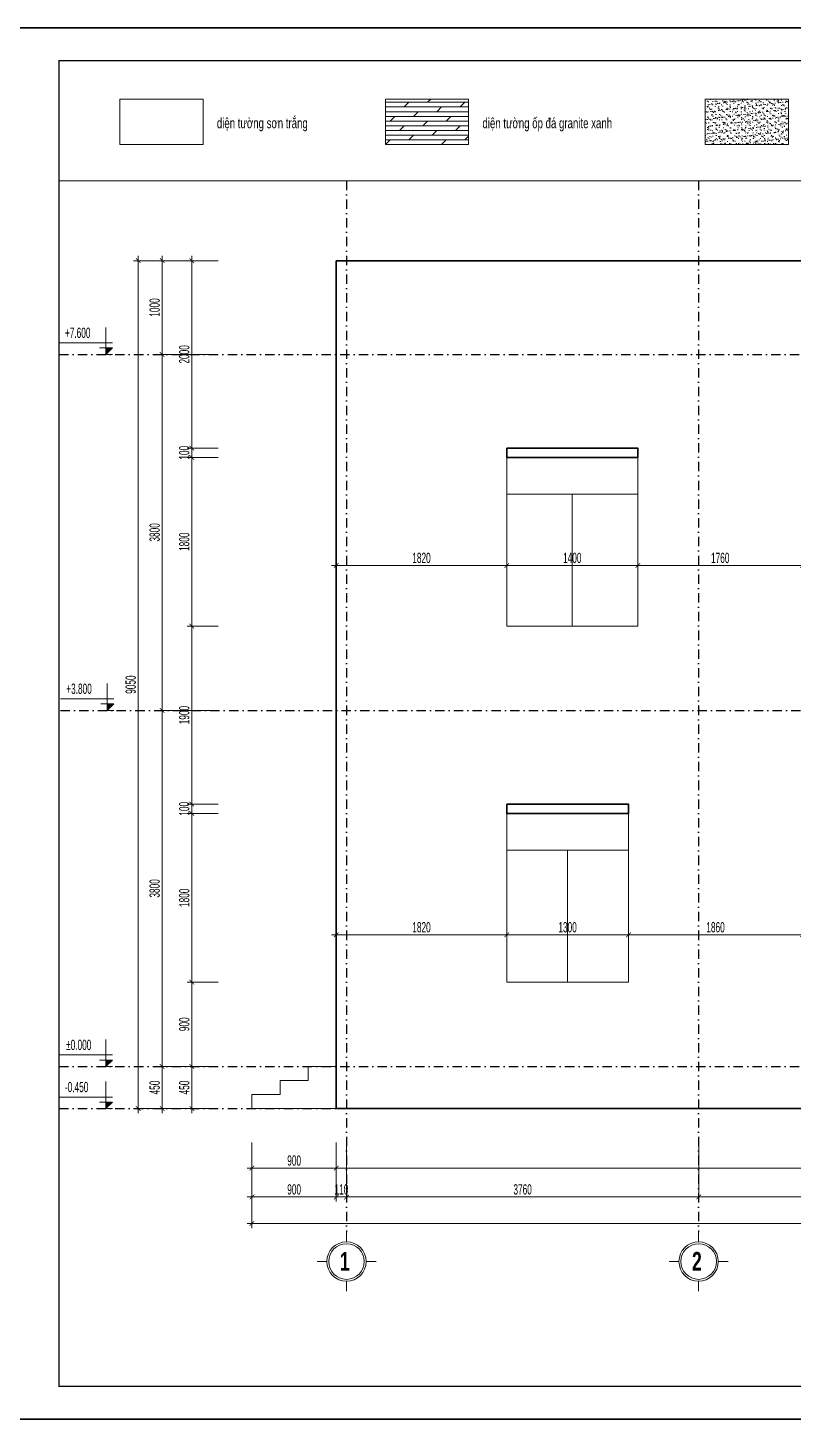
# Model space of a CAD drawing. Header units: inches. Extents: x 274208 to 641690, y -81912 to 129129.
# Drawn here: x 490454 to 498627, y 63570 to 78420 of the extents above; entities that cross this region are included whole.
import ezdxf
from ezdxf.enums import TextEntityAlignment as Align

# ---------------------------------------------------------------- set-up
doc = ezdxf.new("R2010")
doc.units = ezdxf.units.IN
doc.header["$MEASUREMENT"] = 0
doc.header["$PDMODE"] = 3
doc.linetypes.add('DASHDOT', pattern=[1, 0.5, -0.25, 0, -0.25])
for name, color, linetype, lineweight in [('01.Cut', 255, 'Continuous', 35), ('02.Thay', 145, 'Continuous', 20), ('03.Manh', 251, 'Continuous', 13), ('05.Text', 253, 'Continuous', 18), ('08.Dim', 156, 'Continuous', 15), ('09.Hatch', 250, 'Continuous', 5), ('11.Khung bo', 32, 'Continuous', 50), ('12.Khung', 36, 'Continuous', 25), ('DIM', 252, 'Continuous', 20)]:
    doc.layers.add(name, color=color, linetype=linetype, lineweight=lineweight)
doc.layers.add('text', color=7, linetype='Continuous')
doc.layers.add('TRUC', color=250, linetype='DASHDOT')
doc.layers.add('Tpl_Bound', color=1, linetype='Continuous', plot=False)
doc.styles.add('AVANTHB', font='')
doc.styles.add('TT5_Text Dim', font='hoatbif.shx', dxfattribs={"width": 0.6})
doc.styles.get('AVANTHB').set_extended_font_data('.VnAvantH', bold=True)
doc.dimstyles.new('TT5_Dim 1-50', dxfattribs={"dimscale": 50, "dimtxt": 2.2, "dimasz": 1, "dimexe": 1, "dimexo": 0.5, "dimgap": 0.5, "dimtad": 1, "dimdec": 0, "dimzin": 0, "dimdsep": 46, "dimtxsty": 'TT5_Text Dim', "dimblk": 'ARCHTICK', "dimcen": 0, "dimdle": 1, "dimclrd": 256, "dimclre": 256, "dimclrt": 1, "dimadec": 0, "dimazin": 0, "dimtfac": 0.015, "dimtdec": 0, "dimtix": 1, "dimtmove": 2, "dimatfit": 3, "dimldrblk": 'DOT', "dimfxl": 1, "dimtolj": 1, "dimtzin": 0, "dimlwd": -1, "dimlwe": -1, "dimarcsym": 1})

# ---------------------------------------------------------------- blocks, each defined once
blk = doc.blocks.new('100')
at = {"layer": '11.Khung bo', "const_width": 26.7}
blk.add_lwpolyline([(1860913, -945240), (1860913, -916940), (1896063, -916940), (1896063, -945240)], close=True, dxfattribs=at)
at = {"layer": '12.Khung', "color": 1}
blk.add_lwpolyline([(1901579, -945940), (1901579, -916240), (1859580, -916240), (1859580, -945940)], close=True, dxfattribs=at)
blk = doc.blocks.new('_ARCHTICK')
at = {"color": 0, "linetype": 'ByBlock', "const_width": 0.15}
blk.add_lwpolyline([(-0.5, -0.5), (0.5, 0.5)], dxfattribs=at)
blk = doc.blocks.new('*D293')
at = {"layer": '08.Dim', "transparency": 16777216}
for p, q in [((492487, 75935), (492155, 75935)), ((492205, 75985), (492205, 73885)), ((492487, 73935), (492155, 73935))]:
    blk.add_line(p, q, dxfattribs=at)
at = {"layer": 'Defpoints', "color": 0, "transparency": 16777216}
for p in [(492512, 75935), (492205, 73935), (492512, 73935)]:
    blk.add_point(p, dxfattribs=at)
at = {"layer": '08.Dim', "transparency": 16777216, "xscale": 50, "yscale": 50, "zscale": 50}
for p, rotation in [((492205, 75935), 90), ((492205, 73935), 270)]:
    blk.add_blockref('_ARCHTICK', p, dxfattribs=dict(at, rotation=rotation))
at = {"layer": '08.Dim', "color": 1, "transparency": 16777216, "insert": (492125, 74935), "char_height": 110, "attachment_point": 5, "rotation": 90, "style": 'TT5_Text Dim'}
blk.add_mtext('\\A1;2000', dxfattribs=at)
blk = doc.blocks.new('_DOT')
at = {"color": 1, "linetype": 'ByBlock'}
blk.add_line((-0.5, 0), (-1, 0), dxfattribs=at)
at = {"color": 1, "linetype": 'ByBlock', "const_width": 0.5}
blk.add_lwpolyline([(-0.25, 0, 1), (0.25, 0, 1)], format="xyb", close=True, dxfattribs=at)
blk = doc.blocks.new('*D294')
at = {"layer": '08.Dim', "transparency": 16777216}
for p, q in [((492205, 73935), (492205, 73985)), ((492487, 73935), (492155, 73935)), ((492487, 73835), (492155, 73835)), ((492205, 73935), (492205, 73835)), ((492205, 73835), (492205, 73785))]:
    blk.add_line(p, q, dxfattribs=at)
at = {"layer": 'Defpoints', "color": 0, "transparency": 16777216}
for p in [(492205, 73835), (492512, 73935), (492512, 73835)]:
    blk.add_point(p, dxfattribs=at)
at = {"layer": '08.Dim', "transparency": 16777216, "xscale": 50, "yscale": 50, "zscale": 50}
for p, rotation in [((492205, 73935), 270), ((492205, 73835), 90)]:
    blk.add_blockref('_ARCHTICK', p, dxfattribs=dict(at, rotation=rotation))
at = {"layer": '08.Dim', "color": 1, "transparency": 16777216, "insert": (492125, 73885), "char_height": 110, "attachment_point": 5, "rotation": 90, "style": 'TT5_Text Dim'}
blk.add_mtext('\\A1;100', dxfattribs=at)
blk = doc.blocks.new('*D295')
at = {"layer": '08.Dim', "transparency": 16777216}
for p, q in [((492487, 73835), (492155, 73835)), ((492205, 73885), (492205, 71985)), ((492487, 72035), (492155, 72035))]:
    blk.add_line(p, q, dxfattribs=at)
at = {"layer": 'Defpoints', "color": 0, "transparency": 16777216}
for p in [(492512, 73835), (492205, 72035), (492512, 72035)]:
    blk.add_point(p, dxfattribs=at)
at = {"layer": '08.Dim', "transparency": 16777216, "xscale": 50, "yscale": 50, "zscale": 50}
for p, rotation in [((492205, 73835), 90), ((492205, 72035), 270)]:
    blk.add_blockref('_ARCHTICK', p, dxfattribs=dict(at, rotation=rotation))
at = {"layer": '08.Dim', "color": 1, "transparency": 16777216, "insert": (492125, 72935), "char_height": 110, "attachment_point": 5, "rotation": 90, "style": 'TT5_Text Dim'}
blk.add_mtext('\\A1;1800', dxfattribs=at)
blk = doc.blocks.new('*D296')
at = {"layer": '08.Dim', "transparency": 16777216}
for p, q in [((492487, 72035), (492155, 72035)), ((492205, 72085), (492205, 70085)), ((492487, 70135), (492155, 70135))]:
    blk.add_line(p, q, dxfattribs=at)
at = {"layer": 'Defpoints', "color": 0, "transparency": 16777216}
for p in [(492512, 72035), (492205, 70135), (492512, 70135)]:
    blk.add_point(p, dxfattribs=at)
at = {"layer": '08.Dim', "transparency": 16777216, "xscale": 50, "yscale": 50, "zscale": 50}
for p, rotation in [((492205, 72035), 90), ((492205, 70135), 270)]:
    blk.add_blockref('_ARCHTICK', p, dxfattribs=dict(at, rotation=rotation))
at = {"layer": '08.Dim', "color": 1, "transparency": 16777216, "insert": (492125, 71085), "char_height": 110, "attachment_point": 5, "rotation": 90, "style": 'TT5_Text Dim'}
blk.add_mtext('\\A1;1900', dxfattribs=at)
blk = doc.blocks.new('*D297')
at = {"layer": '08.Dim', "transparency": 16777216}
for p, q in [((492487, 70135), (492155, 70135)), ((492205, 70135), (492205, 70185)), ((492205, 70135), (492205, 70035)), ((492487, 70035), (492155, 70035)), ((492205, 70035), (492205, 69985))]:
    blk.add_line(p, q, dxfattribs=at)
at = {"layer": 'Defpoints', "color": 0, "transparency": 16777216}
for p in [(492512, 70135), (492205, 70035), (492512, 70035)]:
    blk.add_point(p, dxfattribs=at)
at = {"layer": '08.Dim', "transparency": 16777216, "xscale": 50, "yscale": 50, "zscale": 50}
for p, rotation in [((492205, 70135), 270), ((492205, 70035), 90)]:
    blk.add_blockref('_ARCHTICK', p, dxfattribs=dict(at, rotation=rotation))
at = {"layer": '08.Dim', "color": 1, "transparency": 16777216, "insert": (492125, 70085), "char_height": 110, "attachment_point": 5, "rotation": 90, "style": 'TT5_Text Dim'}
blk.add_mtext('\\A1;100', dxfattribs=at)
blk = doc.blocks.new('*D298')
at = {"layer": '08.Dim', "transparency": 16777216}
for p, q in [((492487, 70035), (492155, 70035)), ((492205, 70085), (492205, 68185)), ((492487, 68235), (492155, 68235))]:
    blk.add_line(p, q, dxfattribs=at)
at = {"layer": 'Defpoints', "color": 0, "transparency": 16777216}
for p in [(492512, 70035), (492205, 68235), (492512, 68235)]:
    blk.add_point(p, dxfattribs=at)
at = {"layer": '08.Dim', "transparency": 16777216, "xscale": 50, "yscale": 50, "zscale": 50}
for p, rotation in [((492205, 70035), 90), ((492205, 68235), 270)]:
    blk.add_blockref('_ARCHTICK', p, dxfattribs=dict(at, rotation=rotation))
at = {"layer": '08.Dim', "color": 1, "transparency": 16777216, "insert": (492125, 69135), "char_height": 110, "attachment_point": 5, "rotation": 90, "style": 'TT5_Text Dim'}
blk.add_mtext('\\A1;1800', dxfattribs=at)
blk = doc.blocks.new('*D299')
at = {"layer": '08.Dim', "transparency": 16777216}
for p, q in [((492487, 68235), (492155, 68235)), ((492205, 68285), (492205, 67285)), ((492487, 67335), (492155, 67335))]:
    blk.add_line(p, q, dxfattribs=at)
at = {"layer": 'Defpoints', "color": 0, "transparency": 16777216}
for p in [(492512, 68235), (492205, 67335), (492512, 67335)]:
    blk.add_point(p, dxfattribs=at)
at = {"layer": '08.Dim', "transparency": 16777216, "xscale": 50, "yscale": 50, "zscale": 50}
for p, rotation in [((492205, 68235), 90), ((492205, 67335), 270)]:
    blk.add_blockref('_ARCHTICK', p, dxfattribs=dict(at, rotation=rotation))
at = {"layer": '08.Dim', "color": 1, "transparency": 16777216, "insert": (492125, 67785), "char_height": 110, "attachment_point": 5, "rotation": 90, "style": 'TT5_Text Dim'}
blk.add_mtext('\\A1;900', dxfattribs=at)
blk = doc.blocks.new('*D300')
at = {"layer": '08.Dim', "transparency": 16777216}
for p, q in [((492487, 67335), (492155, 67335)), ((492205, 67385), (492205, 66835)), ((492487, 66885), (492155, 66885))]:
    blk.add_line(p, q, dxfattribs=at)
at = {"layer": 'Defpoints', "color": 0, "transparency": 16777216}
for p in [(492512, 67335), (492205, 66885), (492512, 66885)]:
    blk.add_point(p, dxfattribs=at)
at = {"layer": '08.Dim', "transparency": 16777216, "xscale": 50, "yscale": 50, "zscale": 50}
for p, rotation in [((492205, 67335), 90), ((492205, 66885), 270)]:
    blk.add_blockref('_ARCHTICK', p, dxfattribs=dict(at, rotation=rotation))
at = {"layer": '08.Dim', "color": 1, "transparency": 16777216, "insert": (492125, 67110), "char_height": 110, "attachment_point": 5, "rotation": 90, "style": 'TT5_Text Dim'}
blk.add_mtext('\\A1;450', dxfattribs=at)
blk = doc.blocks.new('*D301')
at = {"layer": '08.Dim', "transparency": 16777216}
for p, q in [((492487, 75935), (491839, 75935)), ((491889, 75985), (491889, 74885)), ((492487, 74935), (491839, 74935))]:
    blk.add_line(p, q, dxfattribs=at)
at = {"layer": 'Defpoints', "color": 0, "transparency": 16777216}
for p in [(492512, 75935), (491889, 74935), (492512, 74935)]:
    blk.add_point(p, dxfattribs=at)
at = {"layer": '08.Dim', "transparency": 16777216, "xscale": 50, "yscale": 50, "zscale": 50}
for p, rotation in [((491889, 75935), 90), ((491889, 74935), 270)]:
    blk.add_blockref('_ARCHTICK', p, dxfattribs=dict(at, rotation=rotation))
at = {"layer": '08.Dim', "color": 1, "transparency": 16777216, "insert": (491809, 75435), "char_height": 110, "attachment_point": 5, "rotation": 90, "style": 'TT5_Text Dim'}
blk.add_mtext('\\A1;1000', dxfattribs=at)
blk = doc.blocks.new('*D302')
at = {"layer": '08.Dim', "transparency": 16777216}
for p, q in [((492487, 74935), (491839, 74935)), ((491889, 74985), (491889, 71085)), ((492487, 71135), (491839, 71135))]:
    blk.add_line(p, q, dxfattribs=at)
at = {"layer": 'Defpoints', "color": 0, "transparency": 16777216}
for p in [(492512, 74935), (491889, 71135), (492512, 71135)]:
    blk.add_point(p, dxfattribs=at)
at = {"layer": '08.Dim', "transparency": 16777216, "xscale": 50, "yscale": 50, "zscale": 50}
for p, rotation in [((491889, 74935), 90), ((491889, 71135), 270)]:
    blk.add_blockref('_ARCHTICK', p, dxfattribs=dict(at, rotation=rotation))
at = {"layer": '08.Dim', "color": 1, "transparency": 16777216, "insert": (491809, 73035), "char_height": 110, "attachment_point": 5, "rotation": 90, "style": 'TT5_Text Dim'}
blk.add_mtext('\\A1;3800', dxfattribs=at)
blk = doc.blocks.new('*D303')
at = {"layer": '08.Dim', "transparency": 16777216}
for p, q in [((492487, 71135), (491839, 71135)), ((491889, 71185), (491889, 67285)), ((492487, 67335), (491839, 67335))]:
    blk.add_line(p, q, dxfattribs=at)
at = {"layer": 'Defpoints', "color": 0, "transparency": 16777216}
for p in [(492512, 71135), (491889, 67335), (492512, 67335)]:
    blk.add_point(p, dxfattribs=at)
at = {"layer": '08.Dim', "transparency": 16777216, "xscale": 50, "yscale": 50, "zscale": 50}
for p, rotation in [((491889, 71135), 90), ((491889, 67335), 270)]:
    blk.add_blockref('_ARCHTICK', p, dxfattribs=dict(at, rotation=rotation))
at = {"layer": '08.Dim', "color": 1, "transparency": 16777216, "insert": (491809, 69235), "char_height": 110, "attachment_point": 5, "rotation": 90, "style": 'TT5_Text Dim'}
blk.add_mtext('\\A1;3800', dxfattribs=at)
blk = doc.blocks.new('*D304')
at = {"layer": '08.Dim', "transparency": 16777216}
for p, q in [((492487, 67335), (491839, 67335)), ((491889, 67385), (491889, 66835)), ((492487, 66885), (491839, 66885))]:
    blk.add_line(p, q, dxfattribs=at)
at = {"layer": 'Defpoints', "color": 0, "transparency": 16777216}
for p in [(492512, 67335), (491889, 66885), (492512, 66885)]:
    blk.add_point(p, dxfattribs=at)
at = {"layer": '08.Dim', "transparency": 16777216, "xscale": 50, "yscale": 50, "zscale": 50}
for p, rotation in [((491889, 67335), 90), ((491889, 66885), 270)]:
    blk.add_blockref('_ARCHTICK', p, dxfattribs=dict(at, rotation=rotation))
at = {"layer": '08.Dim', "color": 1, "transparency": 16777216, "insert": (491809, 67110), "char_height": 110, "attachment_point": 5, "rotation": 90, "style": 'TT5_Text Dim'}
blk.add_mtext('\\A1;450', dxfattribs=at)
blk = doc.blocks.new('*D305')
at = {"layer": '08.Dim', "transparency": 16777216}
for p, q in [((492487, 75935), (491583, 75935)), ((491633, 75985), (491633, 66835)), ((492487, 66885), (491583, 66885))]:
    blk.add_line(p, q, dxfattribs=at)
at = {"layer": 'Defpoints', "color": 0, "transparency": 16777216}
for p in [(492512, 75935), (491633, 66885), (492512, 66885)]:
    blk.add_point(p, dxfattribs=at)
at = {"layer": '08.Dim', "transparency": 16777216, "xscale": 50, "yscale": 50, "zscale": 50}
for p, rotation in [((491633, 75935), 90), ((491633, 66885), 270)]:
    blk.add_blockref('_ARCHTICK', p, dxfattribs=dict(at, rotation=rotation))
at = {"layer": '08.Dim', "color": 1, "transparency": 16777216, "insert": (491553, 71410), "char_height": 110, "attachment_point": 5, "rotation": 90, "style": 'TT5_Text Dim'}
blk.add_mtext('\\A1;9050', dxfattribs=at)
blk = doc.blocks.new('A$C4E7C6F34')
at = {"layer": 'DIM'}
blk.add_hatch(color=256, dxfattribs=at).paths.add_polyline_path([(-38, 0), (-38, 138), (-178, 138)])
for p, q in [((-38, 576), (-38, 0)), ((964, 248), (-178, 248)), ((-178, 138), (101, 138)), ((-178, 138), (-38, 0)), ((-178, 0), (101, 0))]:
    blk.add_line(p, q, dxfattribs=at)
at = {"layer": 'text', "style": 'TT5_Text Dim', "flags": 8}
blk.add_attdef('%%P0.000', text='', height=220, dxfattribs=at).set_placement((102, 461), align=Align.MIDDLE_LEFT)
blk = doc.blocks.new('*D318')
at = {"layer": '08.Dim', "transparency": 16777216}
for p, q in [((492848, 66523), (492848, 66200)), ((493748, 66523), (493748, 66200)), ((492798, 66250), (493798, 66250))]:
    blk.add_line(p, q, dxfattribs=at)
at = {"layer": 'Defpoints', "color": 0, "transparency": 16777216}
for p in [(492848, 66548), (493748, 66548), (493748, 66250)]:
    blk.add_point(p, dxfattribs=at)
at = {"layer": '08.Dim', "transparency": 16777216, "xscale": 50, "yscale": 50, "zscale": 50, "rotation": 180}
blk.add_blockref('_ARCHTICK', (492848, 66250), dxfattribs=at)
at = {"layer": '08.Dim', "transparency": 16777216, "xscale": 50, "yscale": 50, "zscale": 50}
blk.add_blockref('_ARCHTICK', (493748, 66250), dxfattribs=at)
at = {"layer": '08.Dim', "color": 1, "transparency": 16777216, "insert": (493298, 66330), "char_height": 110, "attachment_point": 5, "style": 'TT5_Text Dim'}
blk.add_mtext('\\A1;900', dxfattribs=at)
blk = doc.blocks.new('*D319')
at = {"layer": '08.Dim', "transparency": 16777216}
for p, q in [((493748, 66523), (493748, 66200)), ((506048, 66523), (506048, 66200)), ((493698, 66250), (506098, 66250))]:
    blk.add_line(p, q, dxfattribs=at)
at = {"layer": 'Defpoints', "color": 0, "transparency": 16777216}
for p in [(493748, 66548), (506048, 66548), (506048, 66250)]:
    blk.add_point(p, dxfattribs=at)
at = {"layer": '08.Dim', "transparency": 16777216, "xscale": 50, "yscale": 50, "zscale": 50, "rotation": 180}
blk.add_blockref('_ARCHTICK', (493748, 66250), dxfattribs=at)
at = {"layer": '08.Dim', "transparency": 16777216, "xscale": 50, "yscale": 50, "zscale": 50}
blk.add_blockref('_ARCHTICK', (506048, 66250), dxfattribs=at)
at = {"layer": '08.Dim', "color": 1, "transparency": 16777216, "insert": (499898, 66330), "char_height": 110, "attachment_point": 5, "style": 'TT5_Text Dim'}
blk.add_mtext('\\A1;12300', dxfattribs=at)
blk = doc.blocks.new('*D320')
at = {"layer": '08.Dim', "transparency": 16777216}
for p, q in [((492848, 66523), (492848, 65892)), ((493748, 66523), (493748, 65892)), ((492798, 65942), (493798, 65942))]:
    blk.add_line(p, q, dxfattribs=at)
at = {"layer": 'Defpoints', "color": 0, "transparency": 16777216}
for p in [(492848, 66548), (493748, 66548), (493748, 65942)]:
    blk.add_point(p, dxfattribs=at)
at = {"layer": '08.Dim', "transparency": 16777216, "xscale": 50, "yscale": 50, "zscale": 50, "rotation": 180}
blk.add_blockref('_ARCHTICK', (492848, 65942), dxfattribs=at)
at = {"layer": '08.Dim', "transparency": 16777216, "xscale": 50, "yscale": 50, "zscale": 50}
blk.add_blockref('_ARCHTICK', (493748, 65942), dxfattribs=at)
at = {"layer": '08.Dim', "color": 1, "transparency": 16777216, "insert": (493298, 66022), "char_height": 110, "attachment_point": 5, "style": 'TT5_Text Dim'}
blk.add_mtext('\\A1;900', dxfattribs=at)
blk = doc.blocks.new('*D321')
at = {"layer": '08.Dim', "transparency": 16777216}
for p, q in [((493748, 66523), (493748, 65892)), ((493858, 66523), (493858, 65892)), ((493748, 65942), (493698, 65942)), ((493748, 65942), (493858, 65942)), ((493858, 65942), (493908, 65942))]:
    blk.add_line(p, q, dxfattribs=at)
at = {"layer": 'Defpoints', "color": 0, "transparency": 16777216}
for p in [(493748, 66548), (493858, 66548), (493858, 65942)]:
    blk.add_point(p, dxfattribs=at)
at = {"layer": '08.Dim', "transparency": 16777216, "xscale": 50, "yscale": 50, "zscale": 50}
blk.add_blockref('_ARCHTICK', (493748, 65942), dxfattribs=at)
at = {"layer": '08.Dim', "transparency": 16777216, "xscale": 50, "yscale": 50, "zscale": 50, "rotation": 180}
blk.add_blockref('_ARCHTICK', (493858, 65942), dxfattribs=at)
at = {"layer": '08.Dim', "color": 1, "transparency": 16777216, "insert": (493803, 66022), "char_height": 110, "attachment_point": 5, "style": 'TT5_Text Dim'}
blk.add_mtext('\\A1;110', dxfattribs=at)
blk = doc.blocks.new('*D322')
at = {"layer": '08.Dim', "transparency": 16777216}
for p, q in [((493858, 66523), (493858, 65892)), ((497618, 66523), (497618, 65892)), ((493808, 65942), (497668, 65942))]:
    blk.add_line(p, q, dxfattribs=at)
at = {"layer": 'Defpoints', "color": 0, "transparency": 16777216}
for p in [(493858, 66548), (497618, 66548), (497618, 65942)]:
    blk.add_point(p, dxfattribs=at)
at = {"layer": '08.Dim', "transparency": 16777216, "xscale": 50, "yscale": 50, "zscale": 50, "rotation": 180}
blk.add_blockref('_ARCHTICK', (493858, 65942), dxfattribs=at)
at = {"layer": '08.Dim', "transparency": 16777216, "xscale": 50, "yscale": 50, "zscale": 50}
blk.add_blockref('_ARCHTICK', (497618, 65942), dxfattribs=at)
at = {"layer": '08.Dim', "color": 1, "transparency": 16777216, "insert": (495738, 66022), "char_height": 110, "attachment_point": 5, "style": 'TT5_Text Dim'}
blk.add_mtext('\\A1;3760', dxfattribs=at)
blk = doc.blocks.new('*D323')
at = {"layer": '08.Dim', "transparency": 16777216}
for p, q in [((497618, 66523), (497618, 65892)), ((500638, 66523), (500638, 65892)), ((497568, 65942), (500688, 65942))]:
    blk.add_line(p, q, dxfattribs=at)
at = {"layer": 'Defpoints', "color": 0, "transparency": 16777216}
for p in [(497618, 66548), (500638, 66548), (500638, 65942)]:
    blk.add_point(p, dxfattribs=at)
at = {"layer": '08.Dim', "transparency": 16777216, "xscale": 50, "yscale": 50, "zscale": 50, "rotation": 180}
blk.add_blockref('_ARCHTICK', (497618, 65942), dxfattribs=at)
at = {"layer": '08.Dim', "transparency": 16777216, "xscale": 50, "yscale": 50, "zscale": 50}
blk.add_blockref('_ARCHTICK', (500638, 65942), dxfattribs=at)
at = {"layer": '08.Dim', "color": 1, "transparency": 16777216, "insert": (499128, 66022), "char_height": 110, "attachment_point": 5, "style": 'TT5_Text Dim'}
blk.add_mtext('\\A1;3020', dxfattribs=at)
blk = doc.blocks.new('*D326')
at = {"layer": '08.Dim', "transparency": 16777216}
for p, q in [((492848, 66523), (492848, 65610)), ((506048, 66523), (506048, 65610)), ((492798, 65660), (506098, 65660))]:
    blk.add_line(p, q, dxfattribs=at)
at = {"layer": 'Defpoints', "color": 0, "transparency": 16777216}
for p in [(492848, 66548), (506048, 66548), (506048, 65660)]:
    blk.add_point(p, dxfattribs=at)
at = {"layer": '08.Dim', "transparency": 16777216, "xscale": 50, "yscale": 50, "zscale": 50, "rotation": 180}
blk.add_blockref('_ARCHTICK', (492848, 65660), dxfattribs=at)
at = {"layer": '08.Dim', "transparency": 16777216, "xscale": 50, "yscale": 50, "zscale": 50}
blk.add_blockref('_ARCHTICK', (506048, 65660), dxfattribs=at)
at = {"layer": '08.Dim', "color": 1, "transparency": 16777216, "insert": (499448, 65740), "char_height": 110, "attachment_point": 5, "style": 'TT5_Text Dim'}
blk.add_mtext('\\A1;13200', dxfattribs=at)
blk = doc.blocks.new('DANHTRUC')
for p, q in [((980383, -947347), (980383, -947137)), ((979963, -947767), (979753, -947767)), ((980803, -947767), (981013, -947767)), ((980383, -948187), (980383, -948397))]:
    blk.add_line(p, q)
for radius in [420, 380]:
    blk.add_circle((980383, -947767), radius)
blk = doc.blocks.new('*D704')
at = {"layer": '08.Dim', "transparency": 16777216}
for p, q in [((493748, 72941), (493748, 72632)), ((495568, 72941), (495568, 72632)), ((493698, 72682), (495618, 72682))]:
    blk.add_line(p, q, dxfattribs=at)
at = {"layer": 'Defpoints', "color": 0, "transparency": 16777216}
for p in [(493748, 72966), (495568, 72966), (495568, 72682)]:
    blk.add_point(p, dxfattribs=at)
at = {"layer": '08.Dim', "transparency": 16777216, "xscale": 50, "yscale": 50, "zscale": 50, "rotation": 180}
blk.add_blockref('_ARCHTICK', (493748, 72682), dxfattribs=at)
at = {"layer": '08.Dim', "transparency": 16777216, "xscale": 50, "yscale": 50, "zscale": 50}
blk.add_blockref('_ARCHTICK', (495568, 72682), dxfattribs=at)
at = {"layer": '08.Dim', "color": 1, "transparency": 16777216, "insert": (494658, 72762), "char_height": 110, "attachment_point": 5, "style": 'TT5_Text Dim'}
blk.add_mtext('\\A1;1820', dxfattribs=at)
blk = doc.blocks.new('*D705')
at = {"layer": '08.Dim', "transparency": 16777216}
for p, q in [((495568, 72941), (495568, 72632)), ((496968, 72941), (496968, 72632)), ((495518, 72682), (497018, 72682))]:
    blk.add_line(p, q, dxfattribs=at)
at = {"layer": 'Defpoints', "color": 0, "transparency": 16777216}
for p in [(495568, 72966), (496968, 72966), (496968, 72682)]:
    blk.add_point(p, dxfattribs=at)
at = {"layer": '08.Dim', "transparency": 16777216, "xscale": 50, "yscale": 50, "zscale": 50, "rotation": 180}
blk.add_blockref('_ARCHTICK', (495568, 72682), dxfattribs=at)
at = {"layer": '08.Dim', "transparency": 16777216, "xscale": 50, "yscale": 50, "zscale": 50}
blk.add_blockref('_ARCHTICK', (496968, 72682), dxfattribs=at)
at = {"layer": '08.Dim', "color": 1, "transparency": 16777216, "insert": (496268, 72762), "char_height": 110, "attachment_point": 5, "style": 'TT5_Text Dim'}
blk.add_mtext('\\A1;1400', dxfattribs=at)
blk = doc.blocks.new('*D706')
at = {"layer": '08.Dim', "transparency": 16777216}
for p, q in [((496968, 72941), (496968, 72632)), ((498728, 72941), (498728, 72632)), ((496918, 72682), (498778, 72682))]:
    blk.add_line(p, q, dxfattribs=at)
at = {"layer": 'Defpoints', "color": 0, "transparency": 16777216}
for p in [(496968, 72966), (498728, 72966), (498728, 72682)]:
    blk.add_point(p, dxfattribs=at)
at = {"layer": '08.Dim', "transparency": 16777216, "xscale": 50, "yscale": 50, "zscale": 50, "rotation": 180}
blk.add_blockref('_ARCHTICK', (496968, 72682), dxfattribs=at)
at = {"layer": '08.Dim', "transparency": 16777216, "xscale": 50, "yscale": 50, "zscale": 50}
blk.add_blockref('_ARCHTICK', (498728, 72682), dxfattribs=at)
at = {"layer": '08.Dim', "color": 1, "transparency": 16777216, "insert": (497848, 72762), "char_height": 110, "attachment_point": 5, "style": 'TT5_Text Dim'}
blk.add_mtext('\\A1;1760', dxfattribs=at)
blk = doc.blocks.new('*D711')
at = {"layer": '08.Dim', "transparency": 16777216}
for p, q in [((493748, 69070), (493748, 68690)), ((495568, 69070), (495568, 68690)), ((493698, 68740), (495618, 68740))]:
    blk.add_line(p, q, dxfattribs=at)
at = {"layer": 'Defpoints', "color": 0, "transparency": 16777216}
for p in [(493748, 69095), (495568, 69095), (495568, 68740)]:
    blk.add_point(p, dxfattribs=at)
at = {"layer": '08.Dim', "transparency": 16777216, "xscale": 50, "yscale": 50, "zscale": 50, "rotation": 180}
blk.add_blockref('_ARCHTICK', (493748, 68740), dxfattribs=at)
at = {"layer": '08.Dim', "transparency": 16777216, "xscale": 50, "yscale": 50, "zscale": 50}
blk.add_blockref('_ARCHTICK', (495568, 68740), dxfattribs=at)
at = {"layer": '08.Dim', "color": 1, "transparency": 16777216, "insert": (494658, 68820), "char_height": 110, "attachment_point": 5, "style": 'TT5_Text Dim'}
blk.add_mtext('\\A1;1820', dxfattribs=at)
blk = doc.blocks.new('*D712')
at = {"layer": '08.Dim', "transparency": 16777216}
for p, q in [((495568, 69070), (495568, 68690)), ((496868, 69070), (496868, 68690)), ((495518, 68740), (496918, 68740))]:
    blk.add_line(p, q, dxfattribs=at)
at = {"layer": 'Defpoints', "color": 0, "transparency": 16777216}
for p in [(495568, 69095), (496868, 69095), (496868, 68740)]:
    blk.add_point(p, dxfattribs=at)
at = {"layer": '08.Dim', "transparency": 16777216, "xscale": 50, "yscale": 50, "zscale": 50, "rotation": 180}
blk.add_blockref('_ARCHTICK', (495568, 68740), dxfattribs=at)
at = {"layer": '08.Dim', "transparency": 16777216, "xscale": 50, "yscale": 50, "zscale": 50}
blk.add_blockref('_ARCHTICK', (496868, 68740), dxfattribs=at)
at = {"layer": '08.Dim', "color": 1, "transparency": 16777216, "insert": (496218, 68820), "char_height": 110, "attachment_point": 5, "style": 'TT5_Text Dim'}
blk.add_mtext('\\A1;1300', dxfattribs=at)
blk = doc.blocks.new('*D713')
at = {"layer": '08.Dim', "transparency": 16777216}
for p, q in [((496868, 69070), (496868, 68690)), ((498728, 69070), (498728, 68690)), ((496818, 68740), (498778, 68740))]:
    blk.add_line(p, q, dxfattribs=at)
at = {"layer": 'Defpoints', "color": 0, "transparency": 16777216}
for p in [(496868, 69095), (498728, 69095), (498728, 68740)]:
    blk.add_point(p, dxfattribs=at)
at = {"layer": '08.Dim', "transparency": 16777216, "xscale": 50, "yscale": 50, "zscale": 50, "rotation": 180}
blk.add_blockref('_ARCHTICK', (496868, 68740), dxfattribs=at)
at = {"layer": '08.Dim', "transparency": 16777216, "xscale": 50, "yscale": 50, "zscale": 50}
blk.add_blockref('_ARCHTICK', (498728, 68740), dxfattribs=at)
at = {"layer": '08.Dim', "color": 1, "transparency": 16777216, "insert": (497798, 68820), "char_height": 110, "attachment_point": 5, "style": 'TT5_Text Dim'}
blk.add_mtext('\\A1;1860', dxfattribs=at)

msp = doc.modelspace()

# ---------------------------------------------------------------- hatches: boundary and pattern name
at = {"layer": '09.Hatch'}
h = msp.add_hatch(dxfattribs=at)
h.set_pattern_fill('DOLMIT', color=256, scale=200)
h.set_pattern_definition([(0, (494272.275, 77175.127), (0, 50), []), (45, (494272.27, 77175.13), (-100, 100), [70.71, -141.421])])
h.paths.add_polyline_path([(494272.3, 77660.5), (495161.1, 77660.5), (495161.1, 77175.1), (494272.3, 77175.1)])
h = msp.add_hatch(dxfattribs=at)
h.set_pattern_fill('AR-SAND', color=256, scale=30)
h.set_pattern_definition([(37.5, (495979.85, 66884.583), (-1.8898, 57.80471), [0, -45.6, 0, -51, 0, -48.75]), (7.5, (495979.85, 66884.58), (53.0933, 84.6644), [0, -24.6, 0, -41.1, 0, -15.75]), (327.5, (495942.95, 66884.583), (93.42426, 0.16977), [0, -15, 0, -54, 0, -70.5]), (317.5, (495942.95, 66884.58), (90.1838, 26.33027), [0, -7.5, 0, -35.4, 0, -40.5])])
h.paths.add_polyline_path([(497687.7, 77660.5), (498576.6, 77660.5), (498576.6, 77175.1), (497687.7, 77175.1)])

# ---------------------------------------------------------------- linework, layer by layer
at = {"layer": '01.Cut'}
for points in [[(493747.6, 75934.6), (506047.6, 75934.6), (506047.6, 66884.6), (493747.6, 66884.6)], [(495567.6, 73934.6), (496967.6, 73934.6), (496967.6, 73834.6), (495567.6, 73834.6)], [(495567.6, 70134.6), (496867.6, 70134.6), (496867.6, 70034.6), (495567.6, 70034.6)]]:
    msp.add_lwpolyline(points, close=True, dxfattribs=at)
at = {"layer": '02.Thay'}
msp.add_lwpolyline([(493747.6, 67334.6), (493447.6, 67334.6), (493447.6, 67184.6), (493147.6, 67184.6), (493147.6, 67034.6), (492847.6, 67034.6), (492847.6, 66884.6), (493747.6, 66884.6)], dxfattribs=at)
at = {"layer": '03.Manh'}
for points in [[(491436.1, 77660.5), (492325, 77660.5), (492325, 77175.1), (491436.1, 77175.1)], [(494272.3, 77660.5), (495161.1, 77660.5), (495161.1, 77175.1), (494272.3, 77175.1)], [(497687.7, 77660.5), (498576.6, 77660.5), (498576.6, 77175.1), (497687.7, 77175.1)], [(495567.6, 73834.6), (496967.6, 73834.6), (496967.6, 72034.6), (495567.6, 72034.6)], [(495567.6, 70034.6), (496867.6, 70034.6), (496867.6, 68234.6), (495567.6, 68234.6)]]:
    msp.add_lwpolyline(points, close=True, dxfattribs=at)
for points in [[(490787.4, 76788.5), (508362.3, 76788.5)], [(495567.6, 73444.6), (496967.6, 73444.6)], [(496267.6, 73444.6), (496267.6, 72034.6)], [(495567.6, 69644.6), (496867.6, 69644.6)], [(496217.6, 69644.6), (496217.6, 68234.6)]]:
    msp.add_lwpolyline(points, dxfattribs=at)
at = {"layer": 'Tpl_Bound', "color": 1}
msp.add_lwpolyline([(490120.8, 63570.3), (490120.8, 78420.2), (511120.6, 78420.2), (511120.6, 63570.3)], close=True, dxfattribs=at)
at = {"layer": 'TRUC', "ltscale": 200}
for p, q in [((493857.6, 76788.5), (493857.6, 65567.9)), ((497617.6, 76788.5), (497617.6, 65567.9))]:
    msp.add_line(p, q, dxfattribs=at)
for points in [[(490787.4, 74934.6), (508362.3, 74934.6)], [(490801.6, 71135.6), (508376.4, 71135.6)], [(490787.4, 67334.6), (508362.3, 67334.6)], [(490787.4, 66884.6), (508362.3, 66884.6)]]:
    msp.add_lwpolyline(points, dxfattribs=at)

# ---------------------------------------------------------------- block references
at = {"layer": '05.Text', "xscale": 0.5, "yscale": 0.5, "zscale": 0.5}
for name, p in [('100', (-439669.1, 536540.2)), ('DANHTRUC', (3665.9, 539136.2)), ('DANHTRUC', (7425.9, 539136.2))]:
    msp.add_blockref(name, p, dxfattribs=at)
at = {"layer": '08.Dim'}
ref = msp.add_blockref('A$C4E7C6F34', (491269.5, 74934.6), dxfattribs=dict(at, xscale=-0.5, yscale=0.5, zscale=0.5))
ref.add_attrib('%%P0.000', '+7.600', dxfattribs={"layer": 'text', "height": 110, "style": 'TT5_Text Dim', "width": 0.6, "flags": 8}).set_placement((490850.6, 75165.2), align=Align.MIDDLE_LEFT)
ref = msp.add_blockref('A$C4E7C6F34', (491283.6, 71135.6), dxfattribs=dict(at, xscale=-0.5, yscale=0.5, zscale=0.5))
ref.add_attrib('%%P0.000', '+3.800', dxfattribs={"layer": 'text', "height": 110, "style": 'TT5_Text Dim', "width": 0.6, "flags": 8}).set_placement((490864.7, 71366.2), align=Align.MIDDLE_LEFT)
ref = msp.add_blockref('A$C4E7C6F34', (491269.5, 67334.6), dxfattribs=dict(at, xscale=-0.5, yscale=0.5, zscale=0.5))
ref.add_attrib('%%P0.000', '%%p0.000', dxfattribs={"layer": 'text', "height": 110, "style": 'TT5_Text Dim', "width": 0.6, "flags": 8}).set_placement((490863.2, 67565.2), align=Align.MIDDLE_LEFT)
ref = msp.add_blockref('A$C4E7C6F34', (491269.5, 66884.6), dxfattribs=dict(at, xscale=-0.5, yscale=0.5, zscale=0.5))
ref.add_attrib('%%P0.000', '-0.450', dxfattribs={"layer": 'text', "height": 110, "style": 'TT5_Text Dim', "width": 0.6, "flags": 8}).set_placement((490850.6, 67115.2), align=Align.MIDDLE_LEFT)

# ---------------------------------------------------------------- texts
at = {"layer": '05.Text', "width": 0.7}
for s, height, style, p in [('diÖn t\xadêng s¬n tr¾ng', 110, 'TT5_Text Dim', (492472.7, 77348.5)), ('diÖn t\xadêng èp ®¸ granite xanh ', 110, 'TT5_Text Dim', (495308.8, 77348.5)), ('1', 200, 'AVANTHB', (493786.8, 65155.2)), ('2', 200, 'AVANTHB', (497546.8, 65155.2))]:
    msp.add_text(s, height=height, dxfattribs=dict(at, style=style)).set_placement(p)

# ---------------------------------------------------------------- dimensions: what is measured, and where the dimension line sits
at = {"layer": '08.Dim'}
for base, p1, p2, picture, middle in [((491633.3, 66884.6), (492511.9, 75934.6), (492511.9, 66884.6), '*D305', (491553.3, 71409.6)), ((491888.9, 74934.6), (492511.9, 75934.6), (492511.9, 74934.6), '*D301', (491808.9, 75434.6)), ((492205.1, 73934.6), (492511.9, 75934.6), (492511.9, 73934.6), '*D293', (492125.1, 74934.6)), ((491888.9, 71134.6), (492511.9, 74934.6), (492512.1, 71134.6), '*D302', (491808.9, 73034.6)), ((492205.1, 73834.6), (492511.9, 73934.6), (492511.9, 73834.6), '*D294', (492125.1, 73884.6)), ((492205.1, 72034.6), (492511.9, 73834.6), (492511.9, 72034.6), '*D295', (492125.1, 72934.6)), ((492205.1, 70134.6), (492511.9, 72034.6), (492511.9, 70134.6), '*D296', (492125.1, 71084.6)), ((491888.9, 67334.6), (492512.1, 71134.6), (492511.9, 67334.6), '*D303', (491808.9, 69234.6)), ((492205.1, 70034.6), (492511.9, 70134.6), (492511.9, 70034.6), '*D297', (492125.1, 70084.6)), ((492205.1, 68234.6), (492511.9, 70034.6), (492511.9, 68234.6), '*D298', (492125.1, 69134.6)), ((492205.1, 67334.6), (492511.9, 68234.6), (492511.9, 67334.6), '*D299', (492125.1, 67784.6)), ((491888.9, 66884.6), (492511.9, 67334.6), (492511.9, 66884.6), '*D304', (491808.9, 67109.6)), ((492205.1, 66884.6), (492511.9, 67334.6), (492511.9, 66884.6), '*D300', (492125.1, 67109.6))]:
    dim = msp.add_linear_dim(base=base, p1=p1, p2=p2, angle=90, dimstyle='TT5_Dim 1-50', dxfattribs=at)
    dim.commit()
    dim.dimension.update_dxf_attribs({"geometry": picture, "text_midpoint": middle})
for base, p1, p2, picture, middle in [((495567.6, 72681.9), (493747.6, 72965.5), (495567.6, 72965.5), '*D704', (494657.6, 72761.9)), ((496967.6, 72681.9), (495567.6, 72965.5), (496967.6, 72965.5), '*D705', (496267.6, 72761.9)), ((498727.6, 72681.9), (496967.6, 72965.5), (498727.6, 72965.5), '*D706', (497847.6, 72761.9)), ((495567.6, 68740.4), (493747.6, 69094.5), (495567.6, 69094.5), '*D711', (494657.6, 68820.4)), ((496867.6, 68740.4), (495567.6, 69094.5), (496867.6, 69094.5), '*D712', (496217.6, 68820.4)), ((498727.6, 68740.4), (496867.6, 69094.5), (498727.6, 69094.5), '*D713', (497797.6, 68820.4)), ((493747.6, 66250.5), (492847.6, 66548.3), (493747.6, 66548.3), '*D318', (493297.6, 66330.5)), ((493747.6, 65942.2), (492847.6, 66548.3), (493747.6, 66548.3), '*D320', (493297.6, 66022.2)), ((506047.6, 65659.7), (492847.6, 66548.3), (506047.6, 66548.3), '*D326', (499447.6, 65739.7)), ((493857.6, 65942.2), (493747.6, 66548.3), (493857.6, 66548.3), '*D321', (493802.6, 66022.2)), ((506047.6, 66250.5), (493747.6, 66548.3), (506047.6, 66548.3), '*D319', (499897.6, 66330.5)), ((497617.6, 65942.2), (493857.6, 66548.3), (497617.6, 66548.3), '*D322', (495737.6, 66022.2)), ((500637.6, 65942.2), (497617.6, 66548.3), (500637.6, 66548.3), '*D323', (499127.6, 66022.2))]:
    dim = msp.add_linear_dim(base=base, p1=p1, p2=p2, dimstyle='TT5_Dim 1-50', dxfattribs=at)
    dim.commit()
    dim.dimension.update_dxf_attribs({"geometry": picture, "text_midpoint": middle})

doc.saveas('drawing.dxf')
